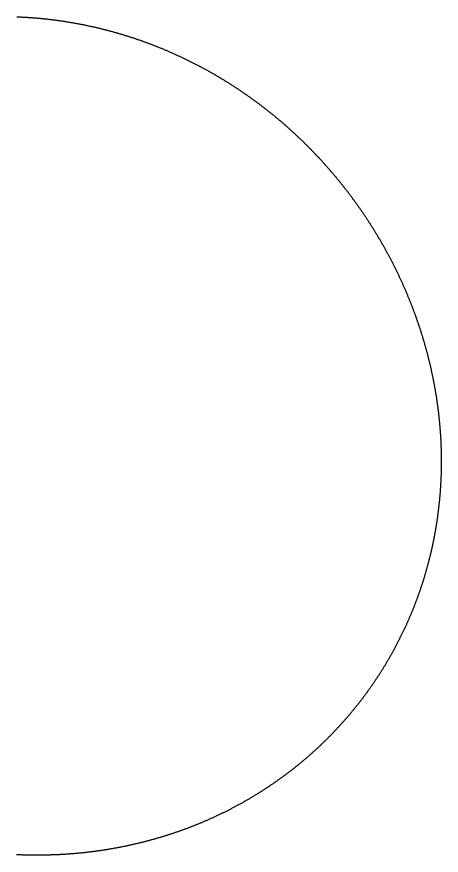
# Model space of a CAD drawing. Header units: metres. Extents: x -292 to 250, y -251 to 283.
# Drawn here: x -21 to 250, y -251 to 283 of the extents above; entities that cross this region are included whole.
import ezdxf

# ---------------------------------------------------------------- set-up
doc = ezdxf.new("R2010")
doc.units = ezdxf.units.M

msp = doc.modelspace()

# ---------------------------------------------------------------- linework, layer by layer
msp.add_lwpolyline([(-21.01, 283.05), (-20.54, 283.03), (-20.07, 283.01), (-19.6, 282.99), (-19.13, 282.97), (-18.66, 282.95), (-18.19, 282.93), (-17.72, 282.9), (-17.25, 282.88), (-16.79, 282.86), (-16.32, 282.83), (-15.85, 282.8), (-15.38, 282.78), (-14.91, 282.75), (-14.44, 282.72), (-13.97, 282.69), (-13.51, 282.66), (-13.04, 282.63), (-12.57, 282.6), (-12.1, 282.56), (-11.63, 282.53), (-11.16, 282.49), (-10.7, 282.46), (-10.23, 282.42), (-9.76, 282.39), (-9.29, 282.35), (-8.82, 282.31), (-8.36, 282.27), (-7.89, 282.23), (-7.42, 282.19), (-6.95, 282.15), (-6.49, 282.1), (-6.02, 282.06), (-5.55, 282.01), (-5.08, 281.97), (-4.62, 281.92), (-4.15, 281.88), (-3.68, 281.83), (-3.22, 281.78), (-2.75, 281.73), (-2.28, 281.68), (-1.82, 281.63), (-1.35, 281.58), (-0.88, 281.52), (-0.42, 281.47), (0.05, 281.41), (0.52, 281.36), (0.98, 281.3), (1.45, 281.25), (1.91, 281.19), (2.38, 281.13), (2.84, 281.07), (3.31, 281.01), (3.78, 280.95), (4.24, 280.89), (4.71, 280.82), (5.17, 280.76), (5.64, 280.7), (6.1, 280.63), (6.57, 280.57), (7.03, 280.5), (7.49, 280.43), (7.96, 280.36), (8.42, 280.29), (8.89, 280.22), (9.35, 280.15), (9.82, 280.08), (10.28, 280.01), (10.74, 279.93), (11.21, 279.86), (11.67, 279.79), (12.13, 279.71), (12.6, 279.63), (13.06, 279.56), (13.52, 279.48), (13.98, 279.4), (14.45, 279.32), (14.91, 279.24), (15.37, 279.16), (15.83, 279.07), (16.3, 278.99), (16.76, 278.91), (17.22, 278.82), (17.68, 278.74), (18.14, 278.65), (18.6, 278.56), (19.07, 278.48), (19.53, 278.39), (19.99, 278.3), (20.45, 278.21), (20.91, 278.12), (21.37, 278.03), (21.83, 277.93), (22.29, 277.84), (22.75, 277.74), (23.21, 277.65), (23.67, 277.55), (24.13, 277.46), (24.59, 277.36), (25.05, 277.26), (25.5, 277.16), (25.96, 277.06), (26.42, 276.96), (26.88, 276.86), (27.34, 276.76), (27.8, 276.66), (28.25, 276.55), (28.71, 276.45), (29.17, 276.34), (29.63, 276.24), (30.08, 276.13), (30.54, 276.02), (31, 275.91), (31.45, 275.8), (31.91, 275.69), (32.37, 275.58), (32.82, 275.47), (33.28, 275.36), (33.73, 275.24), (34.19, 275.13), (34.64, 275.02), (35.1, 274.9), (35.55, 274.78), (36.01, 274.67), (36.46, 274.55), (36.92, 274.43), (37.37, 274.31), (37.82, 274.19), (38.28, 274.07), (38.73, 273.95), (39.18, 273.82), (39.64, 273.7), (40.09, 273.58), (40.54, 273.45), (40.99, 273.32), (41.45, 273.2), (41.9, 273.07), (42.35, 272.94), (42.8, 272.81), (43.25, 272.68), (43.7, 272.55), (44.15, 272.42), (44.6, 272.29), (45.05, 272.16), (45.5, 272.02), (45.95, 271.89), (46.4, 271.75), (46.85, 271.62), (47.3, 271.48), (47.75, 271.34), (48.2, 271.2), (48.65, 271.06), (49.09, 270.92), (49.54, 270.78), (49.99, 270.64), (50.44, 270.5), (50.88, 270.36), (51.33, 270.21), (51.78, 270.07), (52.22, 269.92), (52.67, 269.78), (53.12, 269.63), (53.56, 269.48), (54.01, 269.33), (54.45, 269.18), (54.9, 269.03), (55.34, 268.88), (55.79, 268.73), (56.23, 268.58), (56.67, 268.43), (57.12, 268.27), (57.56, 268.12), (58, 267.96), (58.45, 267.81), (58.89, 267.65), (59.33, 267.49), (59.77, 267.34), (60.21, 267.18), (60.66, 267.02), (61.1, 266.86), (61.54, 266.7), (61.98, 266.53), (62.42, 266.37), (62.86, 266.21), (63.3, 266.04), (63.74, 265.88), (64.18, 265.71), (64.62, 265.55), (65.06, 265.38), (65.49, 265.21), (65.93, 265.04), (66.37, 264.87), (66.81, 264.7), (67.24, 264.53), (67.68, 264.36), (68.12, 264.19), (68.55, 264.02), (68.99, 263.84), (69.43, 263.67), (69.86, 263.49), (70.3, 263.32), (70.73, 263.14), (71.17, 262.96), (71.6, 262.78), (72.03, 262.6), (72.47, 262.43), (72.9, 262.24), (73.33, 262.06), (73.77, 261.88), (74.2, 261.7), (74.63, 261.52), (75.06, 261.33), (75.49, 261.15), (75.93, 260.96), (76.36, 260.77), (76.79, 260.59), (77.22, 260.4), (77.65, 260.21), (78.08, 260.02), (78.51, 259.83), (78.93, 259.64), (79.36, 259.45), (79.79, 259.26), (80.22, 259.06), (80.65, 258.87), (81.07, 258.68), (81.5, 258.48), (81.93, 258.28), (82.35, 258.09), (82.78, 257.89), (83.2, 257.69), (83.63, 257.49), (84.06, 257.29), (84.48, 257.09), (84.9, 256.89), (85.33, 256.69), (85.75, 256.49), (86.17, 256.29), (86.6, 256.08), (87.02, 255.88), (87.44, 255.67), (87.86, 255.47), (88.29, 255.26), (88.71, 255.05), (89.13, 254.84), (89.55, 254.64), (89.97, 254.43), (90.39, 254.22), (90.81, 254.01), (91.23, 253.79), (91.64, 253.58), (92.06, 253.37), (92.48, 253.16), (92.9, 252.94), (93.32, 252.73), (93.73, 252.51), (94.15, 252.29), (94.57, 252.08), (94.98, 251.86), (95.4, 251.64), (95.81, 251.42), (96.23, 251.2), (96.64, 250.98), (97.06, 250.76), (97.47, 250.54), (97.88, 250.31), (98.29, 250.09), (98.71, 249.87), (99.12, 249.64), (99.53, 249.42), (99.94, 249.19), (100.35, 248.96), (100.76, 248.74), (101.17, 248.51), (101.58, 248.28), (101.99, 248.05), (102.4, 247.82), (102.81, 247.59), (103.22, 247.36), (103.63, 247.12), (104.03, 246.89), (104.44, 246.66), (104.85, 246.42), (105.25, 246.19), (105.66, 245.95), (106.07, 245.72), (106.47, 245.48), (106.88, 245.24), (107.28, 245), (107.68, 244.76), (108.09, 244.52), (108.49, 244.28), (108.89, 244.04), (109.3, 243.8), (109.7, 243.56), (110.1, 243.32), (110.5, 243.07), (110.9, 242.83), (111.3, 242.58), (111.7, 242.34), (112.1, 242.09), (112.5, 241.84), (112.9, 241.6), (113.3, 241.35), (113.7, 241.1), (114.09, 240.85), (114.49, 240.6), (114.89, 240.35), (115.28, 240.1), (115.68, 239.84), (116.07, 239.59), (116.47, 239.34), (116.86, 239.08), (117.26, 238.83), (117.65, 238.57), (118.05, 238.32), (118.44, 238.06), (118.83, 237.8), (119.22, 237.54), (119.61, 237.28), (120.01, 237.02), (120.4, 236.76), (120.79, 236.5), (121.18, 236.24), (121.57, 235.98), (121.96, 235.72), (122.34, 235.45), (122.73, 235.19), (123.12, 234.93), (123.51, 234.66), (123.89, 234.39), (124.28, 234.13), (124.67, 233.86), (125.05, 233.59), (125.44, 233.32), (125.82, 233.05), (126.21, 232.79), (126.59, 232.51), (126.97, 232.24), (127.35, 231.97), (127.74, 231.7), (128.12, 231.43), (128.5, 231.15), (128.88, 230.88), (129.26, 230.6), (129.64, 230.33), (130.02, 230.05), (130.4, 229.78), (130.78, 229.5), (131.16, 229.22), (131.54, 228.94), (131.91, 228.66), (132.29, 228.38), (132.67, 228.1), (133.04, 227.82), (133.42, 227.54), (133.79, 227.26), (134.17, 226.98), (134.54, 226.69), (134.92, 226.41), (135.29, 226.12), (135.66, 225.84), (136.03, 225.55), (136.41, 225.27), (136.78, 224.98), (137.15, 224.69), (137.52, 224.4), (137.89, 224.11), (138.26, 223.83), (138.63, 223.54), (139, 223.24), (139.36, 222.95), (139.73, 222.66), (140.1, 222.37), (140.47, 222.08), (140.83, 221.78), (141.2, 221.49), (141.56, 221.19), (141.93, 220.9), (142.29, 220.6), (142.66, 220.31), (143.02, 220.01), (143.38, 219.71), (143.75, 219.41), (144.11, 219.11), (144.47, 218.81), (144.83, 218.51), (145.19, 218.21), (145.55, 217.91), (145.91, 217.61), (146.27, 217.31), (146.63, 217), (146.99, 216.7), (147.34, 216.4), (147.7, 216.09), (148.06, 215.79), (148.41, 215.48), (148.77, 215.17), (149.12, 214.87), (149.48, 214.56), (149.83, 214.25), (150.19, 213.94), (150.54, 213.63), (150.89, 213.32), (151.24, 213.01), (151.59, 212.7), (151.95, 212.39), (152.3, 212.08), (152.65, 211.77), (153, 211.45), (153.34, 211.14), (153.69, 210.82), (154.04, 210.51), (154.39, 210.19), (154.74, 209.88), (155.08, 209.56), (155.43, 209.24), (155.77, 208.92), (156.12, 208.61), (156.46, 208.29), (156.81, 207.97), (157.15, 207.65), (157.49, 207.33), (157.83, 207.01), (158.18, 206.68), (158.52, 206.36), (158.86, 206.04), (159.2, 205.72), (159.54, 205.39), (159.88, 205.07), (160.22, 204.74), (160.55, 204.42), (160.89, 204.09), (161.23, 203.76), (161.57, 203.44), (161.9, 203.11), (162.24, 202.78), (162.57, 202.45), (162.91, 202.12), (163.24, 201.79), (163.57, 201.46), (163.91, 201.13), (164.24, 200.8), (164.57, 200.47), (164.9, 200.14), (165.23, 199.8), (165.56, 199.47), (165.89, 199.13), (166.22, 198.8), (166.55, 198.46), (166.88, 198.13), (167.21, 197.79), (167.53, 197.46), (167.86, 197.12), (168.19, 196.78), (168.51, 196.44), (168.84, 196.1), (169.16, 195.76), (169.49, 195.42), (169.81, 195.08), (170.13, 194.74), (170.45, 194.4), (170.78, 194.06), (171.1, 193.72), (171.42, 193.38), (171.74, 193.03), (172.06, 192.69), (172.38, 192.34), (172.69, 192), (173.01, 191.65), (173.33, 191.31), (173.65, 190.96), (173.96, 190.61), (174.28, 190.27), (174.59, 189.92), (174.91, 189.57), (175.22, 189.22), (175.53, 188.87), (175.85, 188.52), (176.16, 188.17), (176.47, 187.82), (176.78, 187.47), (177.09, 187.12), (177.4, 186.76), (177.71, 186.41), (178.02, 186.06), (178.33, 185.7), (178.64, 185.35), (178.94, 184.99), (179.25, 184.64), (179.56, 184.28), (179.86, 183.93), (180.17, 183.57), (180.47, 183.21), (180.78, 182.85), (181.08, 182.5), (181.38, 182.14), (181.68, 181.78), (181.98, 181.42), (182.29, 181.06), (182.59, 180.7), (182.89, 180.34), (183.18, 179.97), (183.48, 179.61), (183.78, 179.25), (184.08, 178.89), (184.38, 178.52), (184.67, 178.16), (184.97, 177.79), (185.26, 177.43), (185.56, 177.06), (185.85, 176.7), (186.14, 176.33), (186.44, 175.96), (186.73, 175.6), (187.02, 175.23), (187.31, 174.86), (187.6, 174.49), (187.89, 174.12), (188.18, 173.75), (188.47, 173.38), (188.76, 173.01), (189.05, 172.64), (189.33, 172.27), (189.62, 171.9), (189.91, 171.52), (190.19, 171.15), (190.48, 170.78), (190.76, 170.4), (191.04, 170.03), (191.33, 169.66), (191.61, 169.28), (191.89, 168.91), (192.17, 168.53), (192.45, 168.15), (192.73, 167.78), (193.01, 167.4), (193.29, 167.02), (193.57, 166.64), (193.84, 166.26), (194.12, 165.89), (194.4, 165.51), (194.67, 165.13), (194.95, 164.75), (195.22, 164.36), (195.5, 163.98), (195.77, 163.6), (196.04, 163.22), (196.31, 162.84), (196.59, 162.45), (196.86, 162.07), (197.13, 161.69), (197.4, 161.3), (197.67, 160.92), (197.93, 160.53), (198.2, 160.15), (198.47, 159.76), (198.74, 159.37), (199, 158.99), (199.27, 158.6), (199.53, 158.21), (199.8, 157.83), (200.06, 157.44), (200.32, 157.05), (200.58, 156.66), (200.85, 156.27), (201.11, 155.88), (201.37, 155.49), (201.63, 155.1), (201.89, 154.71), (202.15, 154.31), (202.4, 153.92), (202.66, 153.53), (202.92, 153.14), (203.17, 152.74), (203.43, 152.35), (203.68, 151.96), (203.94, 151.56), (204.19, 151.17), (204.45, 150.77), (204.7, 150.37), (204.95, 149.98), (205.2, 149.58), (205.45, 149.19), (205.7, 148.79), (205.95, 148.39), (206.2, 147.99), (206.45, 147.59), (206.69, 147.19), (206.94, 146.8), (207.19, 146.4), (207.43, 146), (207.68, 145.59), (207.92, 145.19), (208.17, 144.79), (208.41, 144.39), (208.65, 143.99), (208.89, 143.59), (209.13, 143.18), (209.37, 142.78), (209.61, 142.38), (209.85, 141.97), (210.09, 141.57), (210.33, 141.16), (210.57, 140.76), (210.8, 140.35), (211.04, 139.95), (211.27, 139.54), (211.51, 139.14), (211.74, 138.73), (211.98, 138.32), (212.21, 137.91), (212.44, 137.51), (212.67, 137.1), (212.9, 136.69), (213.13, 136.28), (213.36, 135.87), (213.59, 135.46), (213.82, 135.05), (214.05, 134.64), (214.27, 134.23), (214.5, 133.82), (214.73, 133.4), (214.95, 132.99), (215.17, 132.58), (215.4, 132.17), (215.62, 131.75), (215.84, 131.34), (216.06, 130.93), (216.29, 130.51), (216.51, 130.1), (216.73, 129.68), (216.94, 129.27), (217.16, 128.85), (217.38, 128.44), (217.6, 128.02), (217.81, 127.6), (218.03, 127.19), (218.24, 126.77), (218.46, 126.35), (218.67, 125.93), (218.88, 125.51), (219.1, 125.1), (219.31, 124.68), (219.52, 124.26), (219.73, 123.84), (219.94, 123.42), (220.15, 123), (220.35, 122.58), (220.56, 122.15), (220.77, 121.73), (220.97, 121.31), (221.18, 120.89), (221.38, 120.47), (221.59, 120.04), (221.79, 119.62), (221.99, 119.2), (222.2, 118.77), (222.4, 118.35), (222.6, 117.93), (222.8, 117.5), (223, 117.08), (223.2, 116.65), (223.39, 116.22), (223.59, 115.8), (223.79, 115.37), (223.98, 114.95), (224.18, 114.52), (224.37, 114.09), (224.57, 113.66), (224.76, 113.24), (224.95, 112.81), (225.14, 112.38), (225.33, 111.95), (225.52, 111.52), (225.71, 111.09), (225.9, 110.66), (226.09, 110.23), (226.28, 109.8), (226.46, 109.37), (226.65, 108.94), (226.84, 108.51), (227.02, 108.08), (227.2, 107.65), (227.39, 107.21), (227.57, 106.78), (227.75, 106.35), (227.93, 105.92), (228.11, 105.48), (228.29, 105.05), (228.47, 104.61), (228.65, 104.18), (228.83, 103.75), (229.01, 103.31), (229.18, 102.88), (229.36, 102.44), (229.53, 102), (229.71, 101.57), (229.88, 101.13), (230.05, 100.7), (230.22, 100.26), (230.39, 99.82), (230.56, 99.38), (230.73, 98.95), (230.9, 98.51), (231.07, 98.07), (231.24, 97.63), (231.41, 97.19), (231.57, 96.75), (231.74, 96.31), (231.9, 95.88), (232.07, 95.44), (232.23, 95), (232.39, 94.55), (232.55, 94.11), (232.71, 93.67), (232.87, 93.23), (233.03, 92.79), (233.19, 92.35), (233.35, 91.91), (233.51, 91.46), (233.66, 91.02), (233.82, 90.58), (233.98, 90.14), (234.13, 89.69), (234.28, 89.25), (234.44, 88.81), (234.59, 88.36), (234.74, 87.92), (234.89, 87.47), (235.04, 87.03), (235.19, 86.58), (235.34, 86.14), (235.49, 85.69), (235.64, 85.25), (235.78, 84.8), (235.93, 84.35), (236.07, 83.91), (236.22, 83.46), (236.36, 83.01), (236.5, 82.57), (236.65, 82.12), (236.79, 81.67), (236.93, 81.22), (237.07, 80.78), (237.21, 80.33), (237.35, 79.88), (237.48, 79.43), (237.62, 78.98), (237.76, 78.53), (237.89, 78.08), (238.03, 77.63), (238.16, 77.18), (238.29, 76.73), (238.43, 76.28), (238.56, 75.83), (238.69, 75.38), (238.82, 74.93), (238.95, 74.48), (239.08, 74.03), (239.21, 73.58), (239.33, 73.13), (239.46, 72.67), (239.59, 72.22), (239.71, 71.77), (239.84, 71.32), (239.96, 70.86), (240.08, 70.41), (240.2, 69.96), (240.33, 69.5), (240.45, 69.05), (240.57, 68.6), (240.68, 68.14), (240.8, 67.69), (240.92, 67.23), (241.04, 66.78), (241.15, 66.32), (241.27, 65.87), (241.38, 65.41), (241.5, 64.96), (241.61, 64.5), (241.72, 64.05), (241.83, 63.59), (241.94, 63.13), (242.05, 62.68), (242.16, 62.22), (242.27, 61.76), (242.38, 61.31), (242.48, 60.85), (242.59, 60.39), (242.69, 59.94), (242.8, 59.48), (242.9, 59.02), (243.01, 58.56), (243.11, 58.1), (243.21, 57.65), (243.31, 57.19), (243.41, 56.73), (243.51, 56.27), (243.61, 55.81), (243.7, 55.35), (243.8, 54.89), (243.9, 54.43), (243.99, 53.97), (244.09, 53.51), (244.18, 53.05), (244.27, 52.59), (244.36, 52.13), (244.45, 51.67), (244.54, 51.21), (244.63, 50.75), (244.72, 50.29), (244.81, 49.83), (244.9, 49.37), (244.99, 48.91), (245.07, 48.44), (245.16, 47.98), (245.24, 47.52), (245.32, 47.06), (245.41, 46.6), (245.49, 46.13), (245.57, 45.67), (245.65, 45.21), (245.73, 44.75), (245.81, 44.28), (245.88, 43.82), (245.96, 43.36), (246.04, 42.89), (246.11, 42.43), (246.19, 41.97), (246.26, 41.5), (246.33, 41.04), (246.41, 40.58), (246.48, 40.11), (246.55, 39.65), (246.62, 39.18), (246.69, 38.72), (246.75, 38.26), (246.82, 37.79), (246.89, 37.33), (246.95, 36.86), (247.02, 36.4), (247.08, 35.93), (247.14, 35.47), (247.21, 35), (247.27, 34.54), (247.33, 34.07), (247.39, 33.6), (247.45, 33.14), (247.51, 32.67), (247.56, 32.21), (247.62, 31.74), (247.68, 31.28), (247.73, 30.81), (247.78, 30.34), (247.84, 29.88), (247.89, 29.41), (247.94, 28.94), (247.99, 28.48), (248.04, 28.01), (248.09, 27.54), (248.14, 27.08), (248.19, 26.61), (248.24, 26.14), (248.28, 25.68), (248.33, 25.21), (248.37, 24.74), (248.41, 24.27), (248.46, 23.81), (248.5, 23.34), (248.54, 22.87), (248.58, 22.4), (248.62, 21.94), (248.66, 21.47), (248.7, 21), (248.73, 20.53), (248.77, 20.06), (248.81, 19.6), (248.84, 19.13), (248.87, 18.66), (248.91, 18.19), (248.94, 17.72), (248.97, 17.25), (249, 16.79), (249.03, 16.32), (249.06, 15.85), (249.09, 15.38), (249.11, 14.91), (249.14, 14.44), (249.17, 13.97), (249.19, 13.51), (249.21, 13.04), (249.24, 12.57), (249.26, 12.1), (249.28, 11.63), (249.3, 11.16), (249.32, 10.69), (249.34, 10.22), (249.36, 9.75), (249.37, 9.28), (249.39, 8.82), (249.4, 8.35), (249.42, 7.88), (249.43, 7.41), (249.44, 6.94), (249.46, 6.47), (249.47, 6), (249.48, 5.53), (249.49, 5.06), (249.49, 4.59), (249.5, 4.12), (249.51, 3.65), (249.51, 3.18), (249.52, 2.71), (249.52, 2.25), (249.52, 1.78), (249.53, 1.31), (249.53, 0.84), (249.53, 0.37), (249.53, 0), (249.53, 0), (249.53, -0.1), (249.53, -0.57), (249.53, -1.04), (249.52, -1.51), (249.52, -1.98), (249.52, -2.45), (249.51, -2.92), (249.51, -3.39), (249.5, -3.86), (249.5, -3.86), (249.49, -4.33), (249.48, -4.8), (249.48, -5.26), (249.47, -5.73), (249.46, -6.2), (249.44, -6.67), (249.43, -7.14), (249.42, -7.61), (249.41, -8.08), (249.39, -8.55), (249.38, -9.02), (249.36, -9.49), (249.34, -9.96), (249.32, -10.43), (249.31, -10.89), (249.29, -11.36), (249.26, -11.83), (249.24, -12.3), (249.22, -12.77), (249.2, -13.24), (249.17, -13.71), (249.15, -14.18), (249.12, -14.65), (249.09, -15.11), (249.07, -15.58), (249.04, -16.05), (249.01, -16.52), (248.98, -16.99), (248.94, -17.46), (248.91, -17.92), (248.88, -18.39), (248.85, -18.86), (248.81, -19.33), (248.77, -19.8), (248.74, -20.27), (248.7, -20.73), (248.66, -21.2), (248.62, -21.67), (248.58, -22.14), (248.54, -22.6), (248.5, -23.07), (248.46, -23.54), (248.41, -24.01), (248.37, -24.47), (248.33, -24.94), (248.28, -25.41), (248.23, -25.88), (248.18, -26.34), (248.14, -26.81), (248.09, -27.28), (248.04, -27.74), (247.99, -28.21), (247.93, -28.68), (247.88, -29.14), (247.83, -29.61), (247.77, -30.08), (247.72, -30.54), (247.66, -31.01), (247.6, -31.47), (247.55, -31.94), (247.49, -32.4), (247.43, -32.87), (247.37, -33.34), (247.31, -33.8), (247.24, -34.27), (247.18, -34.73), (247.12, -35.2), (247.05, -35.66), (246.99, -36.13), (246.92, -36.59), (246.85, -37.06), (246.78, -37.52), (246.71, -37.98), (246.64, -38.45), (246.57, -38.91), (246.5, -39.38), (246.43, -39.84), (246.36, -40.3), (246.28, -40.77), (246.21, -41.23), (246.13, -41.69), (246.05, -42.16), (245.98, -42.62), (245.9, -43.08), (245.82, -43.55), (245.74, -44.01), (245.66, -44.47), (245.57, -44.93), (245.49, -45.39), (245.41, -45.86), (245.32, -46.32), (245.24, -46.78), (245.15, -47.24), (245.06, -47.7), (244.98, -48.16), (244.89, -48.62), (244.8, -49.08), (244.71, -49.55), (244.61, -50.01), (244.52, -50.47), (244.43, -50.93), (244.33, -51.39), (244.24, -51.85), (244.14, -52.31), (244.05, -52.76), (243.95, -53.22), (243.85, -53.68), (243.75, -54.14), (243.65, -54.6), (243.55, -55.06), (243.45, -55.52), (243.35, -55.97), (243.24, -56.43), (243.14, -56.89), (243.03, -57.35), (242.93, -57.8), (242.82, -58.26), (242.71, -58.72), (242.6, -59.18), (242.49, -59.63), (242.38, -60.09), (242.27, -60.54), (242.16, -61), (242.05, -61.46), (241.93, -61.91), (241.82, -62.37), (241.7, -62.82), (241.59, -63.28), (241.47, -63.73), (241.35, -64.19), (241.23, -64.64), (241.11, -65.09), (240.99, -65.55), (240.87, -66), (240.75, -66.45), (240.63, -66.91), (240.5, -67.36), (240.38, -67.81), (240.25, -68.26), (240.13, -68.72), (240, -69.17), (239.87, -69.62), (239.74, -70.07), (239.61, -70.52), (239.48, -70.97), (239.35, -71.42), (239.22, -71.87), (239.08, -72.32), (238.95, -72.77), (238.81, -73.22), (238.68, -73.67), (238.54, -74.12), (238.4, -74.57), (238.27, -75.02), (238.13, -75.47), (237.99, -75.91), (237.84, -76.36), (237.7, -76.81), (237.56, -77.26), (237.42, -77.7), (237.27, -78.15), (237.13, -78.6), (236.98, -79.04), (236.83, -79.49), (236.69, -79.93), (236.54, -80.38), (236.39, -80.83), (236.24, -81.27), (236.09, -81.71), (235.94, -82.16), (235.78, -82.6), (235.63, -83.05), (235.47, -83.49), (235.32, -83.93), (235.16, -84.37), (235.01, -84.82), (234.85, -85.26), (234.69, -85.7), (234.53, -86.14), (234.37, -86.58), (234.21, -87.02), (234.05, -87.46), (233.88, -87.91), (233.72, -88.35), (233.56, -88.78), (233.39, -89.22), (233.22, -89.66), (233.06, -90.1), (232.89, -90.54), (232.72, -90.98), (232.55, -91.42), (232.38, -91.85), (232.21, -92.29), (232.04, -92.73), (231.87, -93.16), (231.69, -93.6), (231.52, -94.04), (231.34, -94.47), (231.17, -94.91), (230.99, -95.34), (230.81, -95.78), (230.63, -96.21), (230.45, -96.64), (230.27, -97.08), (230.09, -97.51), (229.91, -97.94), (229.73, -98.38), (229.54, -98.81), (229.36, -99.24), (229.17, -99.67), (228.99, -100.1), (228.8, -100.53), (228.61, -100.96), (228.43, -101.39), (228.24, -101.82), (228.05, -102.25), (227.86, -102.68), (227.66, -103.11), (227.47, -103.54), (227.28, -103.96), (227.08, -104.39), (226.89, -104.82), (226.69, -105.24), (226.5, -105.67), (226.3, -106.1), (226.1, -106.52), (225.9, -106.95), (225.7, -107.37), (225.5, -107.8), (225.3, -108.22), (225.1, -108.64), (224.89, -109.07), (224.69, -109.49), (224.48, -109.91), (224.28, -110.33), (224.07, -110.76), (223.87, -111.18), (223.66, -111.6), (223.45, -112.02), (223.24, -112.44), (223.03, -112.86), (222.82, -113.28), (222.61, -113.7), (222.39, -114.11), (222.18, -114.53), (221.96, -114.95), (221.75, -115.37), (221.53, -115.78), (221.32, -116.2), (221.1, -116.62), (220.88, -117.03), (220.66, -117.45), (220.44, -117.86), (220.22, -118.28), (220, -118.69), (219.78, -119.1), (219.55, -119.52), (219.33, -119.93), (219.11, -120.34), (218.88, -120.75), (218.65, -121.16), (218.43, -121.58), (218.2, -121.99), (217.97, -122.4), (217.74, -122.81), (217.51, -123.21), (217.28, -123.62), (217.05, -124.03), (216.82, -124.44), (216.58, -124.85), (216.35, -125.25), (216.11, -125.66), (215.88, -126.07), (215.64, -126.47), (215.4, -126.88), (215.17, -127.28), (214.93, -127.68), (214.69, -128.09), (214.45, -128.49), (214.21, -128.89), (213.97, -129.3), (213.72, -129.7), (213.48, -130.1), (213.23, -130.5), (212.99, -130.9), (212.74, -131.3), (212.5, -131.7), (212.25, -132.1), (212, -132.5), (211.75, -132.9), (211.5, -133.29), (211.25, -133.69), (211, -134.09), (210.75, -134.48), (210.5, -134.88), (210.25, -135.28), (209.99, -135.67), (209.74, -136.06), (209.48, -136.46), (209.23, -136.85), (208.97, -137.24), (208.71, -137.64), (208.45, -138.03), (208.19, -138.42), (207.93, -138.81), (207.67, -139.2), (207.41, -139.59), (207.15, -139.98), (206.88, -140.37), (206.62, -140.76), (206.36, -141.14), (206.09, -141.53), (205.83, -141.92), (205.56, -142.3), (205.29, -142.69), (205.02, -143.08), (204.75, -143.46), (204.48, -143.84), (204.21, -144.23), (203.94, -144.61), (203.67, -144.99), (203.4, -145.38), (203.12, -145.76), (202.85, -146.14), (202.58, -146.52), (202.3, -146.9), (202.02, -147.28), (201.75, -147.66), (201.47, -148.04), (201.19, -148.41), (200.91, -148.79), (200.63, -149.17), (200.35, -149.55), (200.07, -149.92), (199.79, -150.3), (199.5, -150.67), (199.22, -151.04), (198.94, -151.42), (198.65, -151.79), (198.37, -152.16), (198.08, -152.54), (197.79, -152.91), (197.51, -153.28), (197.22, -153.65), (196.93, -154.02), (196.64, -154.39), (196.35, -154.76), (196.06, -155.12), (195.76, -155.49), (195.47, -155.86), (195.18, -156.22), (194.88, -156.59), (194.59, -156.96), (194.29, -157.32), (194, -157.68), (193.7, -158.05), (193.4, -158.41), (193.1, -158.77), (192.81, -159.14), (192.51, -159.5), (192.21, -159.86), (191.9, -160.22), (191.6, -160.58), (191.3, -160.94), (191, -161.29), (190.69, -161.65), (190.39, -162.01), (190.08, -162.37), (189.78, -162.72), (189.47, -163.08), (189.16, -163.43), (188.86, -163.79), (188.55, -164.14), (188.24, -164.49), (187.93, -164.85), (187.62, -165.2), (187.31, -165.55), (186.99, -165.9), (186.68, -166.25), (186.37, -166.6), (186.05, -166.95), (185.74, -167.3), (185.42, -167.65), (185.11, -167.99), (184.79, -168.34), (184.47, -168.69), (184.16, -169.03), (183.84, -169.38), (183.52, -169.72), (183.2, -170.06), (182.88, -170.41), (182.56, -170.75), (182.24, -171.09), (181.91, -171.43), (181.59, -171.77), (181.27, -172.11), (180.94, -172.45), (180.62, -172.79), (180.29, -173.13), (179.96, -173.47), (179.64, -173.8), (179.31, -174.14), (178.98, -174.47), (178.65, -174.81), (178.32, -175.14), (177.99, -175.48), (177.66, -175.81), (177.33, -176.14), (177, -176.47), (176.67, -176.8), (176.33, -177.13), (176, -177.46), (175.66, -177.79), (175.33, -178.12), (174.99, -178.45), (174.66, -178.78), (174.32, -179.1), (173.98, -179.43), (173.64, -179.75), (173.3, -180.08), (172.96, -180.4), (172.62, -180.73), (172.28, -181.05), (171.94, -181.37), (171.6, -181.69), (171.26, -182.01), (170.91, -182.33), (170.57, -182.65), (170.22, -182.97), (169.88, -183.29), (169.53, -183.61), (169.19, -183.92), (168.84, -184.24), (168.49, -184.56), (168.14, -184.87), (167.79, -185.18), (167.45, -185.5), (167.1, -185.81), (166.74, -186.12), (166.39, -186.43), (166.04, -186.75), (165.69, -187.06), (165.34, -187.36), (164.98, -187.67), (164.63, -187.98), (164.27, -188.29), (163.92, -188.6), (163.56, -188.9), (163.21, -189.21), (162.85, -189.51), (162.49, -189.82), (162.13, -190.12), (161.77, -190.42), (161.41, -190.72), (161.05, -191.03), (160.69, -191.33), (160.33, -191.63), (159.97, -191.92), (159.61, -192.22), (159.25, -192.52), (158.88, -192.82), (158.52, -193.12), (158.15, -193.41), (157.79, -193.71), (157.42, -194), (157.06, -194.29), (156.69, -194.59), (156.32, -194.88), (155.96, -195.17), (155.59, -195.46), (155.22, -195.75), (154.85, -196.04), (154.48, -196.33), (154.11, -196.62), (153.74, -196.91), (153.37, -197.19), (152.99, -197.48), (152.62, -197.76), (152.25, -198.05), (151.87, -198.33), (151.5, -198.62), (151.13, -198.9), (150.75, -199.18), (150.37, -199.46), (150, -199.74), (149.62, -200.02), (149.24, -200.3), (148.86, -200.58), (148.49, -200.86), (148.11, -201.13), (147.73, -201.41), (147.35, -201.69), (146.97, -201.96), (146.59, -202.23), (146.2, -202.51), (145.82, -202.78), (145.44, -203.05), (145.06, -203.32), (144.67, -203.59), (144.29, -203.86), (143.9, -204.13), (143.52, -204.4), (143.13, -204.67), (142.75, -204.93), (142.36, -205.2), (141.97, -205.47), (141.58, -205.73), (141.2, -205.99), (140.81, -206.26), (140.42, -206.52), (140.03, -206.78), (139.64, -207.04), (139.25, -207.3), (138.86, -207.56), (138.47, -207.82), (138.07, -208.08), (137.68, -208.34), (137.29, -208.59), (136.89, -208.85), (136.5, -209.1), (136.11, -209.36), (135.71, -209.61), (135.31, -209.86), (134.92, -210.12), (134.52, -210.37), (134.13, -210.62), (133.73, -210.87), (133.33, -211.12), (132.93, -211.37), (132.53, -211.61), (132.13, -211.86), (131.73, -212.11), (131.33, -212.35), (130.93, -212.6), (130.53, -212.84), (130.13, -213.08), (129.73, -213.33), (129.33, -213.57), (128.92, -213.81), (128.52, -214.05), (128.12, -214.29), (127.71, -214.53), (127.31, -214.77), (126.9, -215), (126.5, -215.24), (126.09, -215.48), (125.69, -215.71), (125.28, -215.94), (124.87, -216.18), (124.46, -216.41), (124.06, -216.64), (123.65, -216.87), (123.24, -217.1), (122.83, -217.33), (122.42, -217.56), (122.01, -217.79), (121.6, -218.02), (121.19, -218.25), (120.78, -218.47), (120.36, -218.7), (119.95, -218.92), (119.54, -219.15), (119.13, -219.37), (118.71, -219.59), (118.3, -219.81), (117.88, -220.03), (117.47, -220.25), (117.05, -220.47), (116.64, -220.69), (116.22, -220.91), (115.81, -221.12), (115.39, -221.34), (114.97, -221.56), (114.55, -221.77), (114.14, -221.98), (113.72, -222.2), (113.3, -222.41), (112.88, -222.62), (112.46, -222.83), (112.04, -223.04), (111.62, -223.25), (111.2, -223.46), (110.78, -223.67), (110.36, -223.87), (109.94, -224.08), (109.51, -224.28), (109.09, -224.49), (108.67, -224.69), (108.25, -224.89), (107.82, -225.1), (107.4, -225.3), (106.97, -225.5), (106.55, -225.7), (106.12, -225.9), (105.7, -226.09), (105.27, -226.29), (104.85, -226.49), (104.42, -226.68), (103.99, -226.88), (103.56, -227.07), (103.14, -227.27), (102.71, -227.46), (102.28, -227.65), (101.85, -227.84), (101.42, -228.03), (100.99, -228.22), (100.56, -228.41), (100.13, -228.6), (99.7, -228.79), (99.27, -228.97), (98.84, -229.16), (98.41, -229.34), (97.98, -229.53), (97.55, -229.71), (97.11, -229.89), (96.68, -230.08), (96.25, -230.26), (95.81, -230.44), (95.38, -230.62), (94.95, -230.79), (94.51, -230.97), (94.08, -231.15), (93.64, -231.33), (93.21, -231.5), (92.77, -231.68), (92.33, -231.85), (91.9, -232.02), (91.46, -232.19), (91.02, -232.37), (90.59, -232.54), (90.15, -232.71), (89.71, -232.88), (89.27, -233.04), (88.83, -233.21), (88.4, -233.38), (87.96, -233.54), (87.52, -233.71), (87.08, -233.87), (86.64, -234.04), (86.2, -234.2), (85.76, -234.36), (85.32, -234.52), (84.87, -234.68), (84.43, -234.84), (83.99, -235), (83.55, -235.16), (83.11, -235.32), (82.66, -235.47), (82.22, -235.63), (81.78, -235.78), (81.33, -235.94), (80.89, -236.09), (80.45, -236.24), (80, -236.39), (79.56, -236.54), (79.11, -236.69), (78.67, -236.84), (78.22, -236.99), (77.78, -237.14), (77.33, -237.29), (76.88, -237.43), (76.44, -237.58), (75.99, -237.72), (75.54, -237.86), (75.1, -238.01), (74.65, -238.15), (74.2, -238.29), (73.75, -238.43), (73.31, -238.57), (72.86, -238.71), (72.41, -238.85), (71.96, -238.98), (71.51, -239.12), (71.06, -239.26), (70.61, -239.39), (70.16, -239.53), (69.71, -239.66), (69.26, -239.79), (68.81, -239.92), (68.36, -240.05), (67.91, -240.18), (67.46, -240.31), (67.01, -240.44), (66.56, -240.57), (66.1, -240.7), (65.65, -240.82), (65.2, -240.95), (64.75, -241.07), (64.29, -241.19), (63.84, -241.32), (63.39, -241.44), (62.93, -241.56), (62.48, -241.68), (62.03, -241.8), (61.57, -241.92), (61.12, -242.04), (60.66, -242.15), (60.21, -242.27), (59.75, -242.39), (59.3, -242.5), (58.84, -242.62), (58.39, -242.73), (57.93, -242.84), (57.48, -242.95), (57.02, -243.06), (56.56, -243.17), (56.11, -243.28), (55.65, -243.39), (55.19, -243.5), (54.74, -243.61), (54.28, -243.71), (53.82, -243.82), (53.36, -243.92), (52.91, -244.03), (52.45, -244.13), (51.99, -244.23), (51.53, -244.33), (51.07, -244.43), (50.61, -244.53), (50.15, -244.63), (49.7, -244.73), (49.24, -244.83), (48.78, -244.92), (48.32, -245.02), (47.86, -245.11), (47.4, -245.21), (46.94, -245.3), (46.48, -245.39), (46.02, -245.49), (45.56, -245.58), (45.1, -245.67), (44.64, -245.76), (44.17, -245.85), (43.71, -245.93), (43.25, -246.02), (42.79, -246.11), (42.33, -246.19), (41.87, -246.28), (41.41, -246.36), (40.94, -246.44), (40.48, -246.53), (40.02, -246.61), (39.56, -246.69), (39.09, -246.77), (38.63, -246.85), (38.17, -246.92), (37.71, -247), (37.24, -247.08), (36.78, -247.15), (36.32, -247.23), (35.85, -247.3), (35.39, -247.38), (34.92, -247.45), (34.46, -247.52), (34, -247.59), (33.53, -247.66), (33.07, -247.73), (32.6, -247.8), (32.14, -247.87), (31.68, -247.94), (31.21, -248), (30.75, -248.07), (30.28, -248.13), (29.82, -248.2), (29.35, -248.26), (28.89, -248.32), (28.42, -248.38), (27.95, -248.44), (27.49, -248.5), (27.02, -248.56), (26.56, -248.62), (26.09, -248.68), (25.63, -248.74), (25.16, -248.79), (24.69, -248.85), (24.23, -248.9), (23.76, -248.95), (23.29, -249.01), (22.83, -249.06), (22.36, -249.11), (21.89, -249.16), (21.43, -249.21), (20.96, -249.26), (20.49, -249.31), (20.03, -249.36), (19.56, -249.4), (19.09, -249.45), (18.63, -249.49), (18.16, -249.54), (17.69, -249.58), (17.22, -249.62), (16.76, -249.66), (16.29, -249.71), (15.82, -249.75), (15.35, -249.79), (14.88, -249.82), (14.42, -249.86), (13.95, -249.9), (13.48, -249.94), (13.01, -249.97), (12.54, -250.01), (12.08, -250.04), (11.61, -250.07), (11.14, -250.11), (10.67, -250.14), (10.2, -250.17), (9.74, -250.2), (9.27, -250.23), (8.8, -250.26), (8.33, -250.28), (7.86, -250.31), (7.39, -250.34), (6.92, -250.36), (6.45, -250.39), (5.99, -250.41), (5.52, -250.43), (5.05, -250.46), (4.58, -250.48), (4.11, -250.5), (3.64, -250.52), (3.17, -250.54), (2.7, -250.56), (2.23, -250.57), (1.77, -250.59), (1.3, -250.61), (0.83, -250.62), (0.36, -250.64), (-0.11, -250.65), (-0.58, -250.66), (-1.05, -250.68), (-1.52, -250.69), (-1.99, -250.7), (-2.46, -250.71), (-2.93, -250.72), (-3.4, -250.73), (-3.87, -250.73), (-4.34, -250.74), (-4.8, -250.75), (-5.27, -250.75), (-5.74, -250.76), (-6.21, -250.76), (-6.68, -250.76), (-7.15, -250.77), (-7.62, -250.77), (-8.09, -250.77), (-8.56, -250.77), (-9.03, -250.77), (-9.5, -250.77), (-9.97, -250.76), (-10.44, -250.76), (-10.91, -250.76), (-11.38, -250.75), (-11.85, -250.75), (-12.32, -250.74), (-12.78, -250.74), (-13.25, -250.73), (-13.72, -250.72), (-14.19, -250.71), (-14.66, -250.7), (-15.13, -250.69), (-15.6, -250.68), (-16.07, -250.67), (-16.54, -250.65), (-17.01, -250.64), (-17.48, -250.63), (-17.95, -250.61), (-18.42, -250.59), (-18.88, -250.58), (-19.35, -250.56), (-19.82, -250.54), (-20.29, -250.52), (-20.76, -250.5), (-21.23, -250.48)])

doc.saveas('drawing.dxf')
